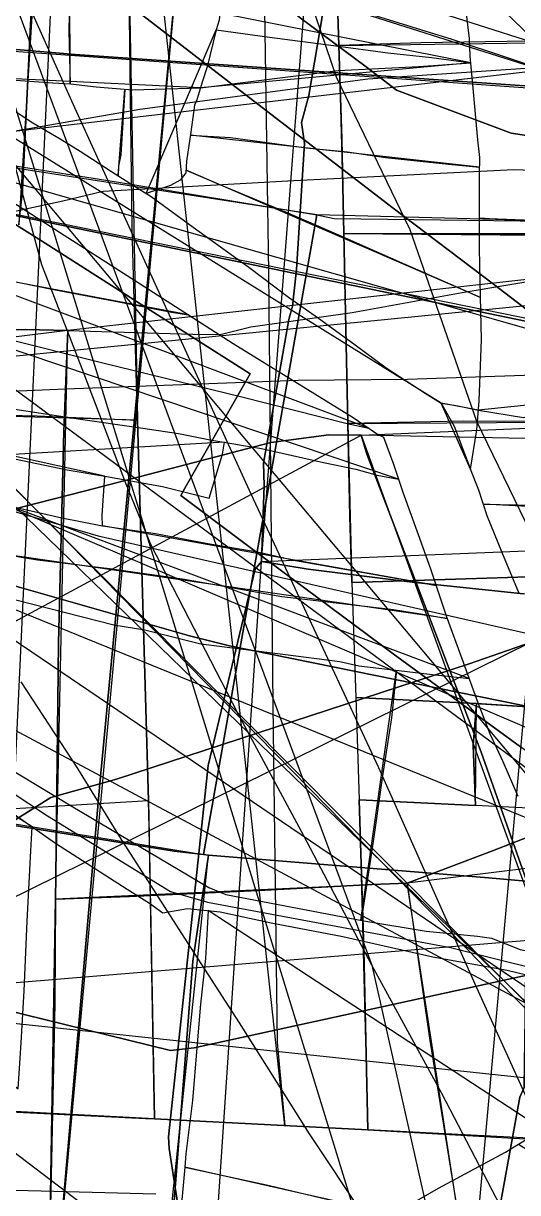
# Model space of a CAD drawing. Extents: x -6790 to 12600, y -1098 to 2171.
# Drawn here: x 516 to 553.1, y 271.3 to 359.2 of the extents above; entities that cross this region are included whole.
import ezdxf

# ---------------------------------------------------------------- set-up
doc = ezdxf.new("R2010")
doc.units = 0

msp = doc.modelspace()

# ---------------------------------------------------------------- linework, layer by layer
for points in [[(106.837, 634.008), (110.305, 95.456), (826.135, 101.618), (106.837, 634.008)], [(79.554, 608.243), (82.482, 284.447), (81.901, 110.821), (776.199, 114.155), (808.139, 114.286), (79.554, 608.243)], [(97.67, 591.945), (792.056, 585.549), (784.52, 85.891), (784.405, 69.632), (97.67, 591.945)], [(313.591, 432.059), (372.227, 412.052), (398.998, 402.78), (436.809, 391.586), (498.667, 373.267), (548.18, 358.001), (560.587, 353.876), (313.591, 432.059)], [(316.302, 407.544), (416.39, 375.807), (479.655, 357.376), (576.346, 329.834), (647.951, 315.328), (667.93, 308.073), (719.94, 267.67), (744.83, 251.933), (814.363, 195.123), (316.302, 407.544)], [(528.28, 371.095), (469.579, 380.96), (397.809, 393.148), (393.588, 275.554), (392.581, 253.354), (404.785, 254.818), (431.238, 258.314), (438.357, 259.439), (460.329, 258.489), (493.758, 257.241), (506.155, 256.819), (510.184, 256.522), (516.397, 256.437), (517.858, 257.87), (521.71, 302.056), (528.28, 371.095)], [(542.161, 288.397), (537.064, 298.125), (532.118, 307.299), (528.43, 314.419), (525.543, 320.018), (523.652, 324.666), (520.39, 333.207), (517.364, 341.039), (515.489, 348.004), (512.59, 358.436), (509.375, 369.624), (506.633, 379.22), (506.271, 380.339), (503.781, 391.89), (542.161, 288.397)], [(590.245, 358.215), (575.029, 358.173), (545.855, 357.71), (539.683, 357.516), (538.681, 389.448), (540.299, 389.316), (558.087, 389.739), (578.299, 389.401), (585.296, 389.427), (588.975, 365.645), (590.245, 358.215)], [(505.755, 384.165), (519.809, 352.853), (525.747, 339.864), (533.083, 323.827), (542.674, 303.248), (549.915, 286.988), (559.347, 266.218), (564.968, 253.896), (571.828, 239.066), (580.752, 219.884), (587.04, 206.006), (589.39, 200.798), (590.679, 196.967), (592.639, 171.621), (594.834, 148.296), (596.285, 124.704), (598.556, 99.463), (599.936, 77.517), (505.755, 384.165)], [(515.633, 344.041), (515.884, 346.163), (516.517, 359.087), (517.376, 373.321), (518.049, 383.027), (515.633, 344.041)], [(459.259, 380.638), (460.49, 377.792), (469.471, 368.511), (470.242, 367.882), (477.755, 351.433), (482.87, 340.902), (487.922, 333.123), (493.961, 325.242), (499.92, 319.044), (502.323, 309.81), (517.773, 299.619), (527.025, 293.946), (529.824, 293.125), (548.083, 289.729), (557.838, 287.298), (555.867, 275.887), (566.197, 272.307), (567.107, 272.136), (459.259, 380.638)], [(528.28, 371.095), (521.71, 302.056), (517.858, 257.87), (528.28, 371.095)], [(408.337, 364.892), (424.268, 362.617), (448.514, 358.853), (490.902, 352.273), (497.534, 351.164), (502.953, 350.429), (523.117, 347.246), (538.045, 344.788), (408.337, 364.892)], [(495.236, 364.651), (492.993, 356.296), (487.604, 344.033), (482.559, 332.647), (481.187, 330.085), (482.492, 330.138), (486.353, 330.295), (498.485, 330.1), (502.242, 330.019), (517.008, 329.697), (524.557, 329.362), (524.147, 343.817), (523.908, 363.668), (511.353, 364.013), (496.703, 364.427), (495.236, 364.651)], [(524.557, 329.362), (524.147, 343.817), (523.908, 363.668), (524.557, 329.362)], [(519.469, 362.147), (519.394, 358.614), (519.494, 354.632), (519.469, 362.147)], [(530.75, 359.94), (530.702, 359.428), (530.472, 358.696), (534.48, 358.143), (539.278, 357.522), (543.384, 356.966), (546.652, 356.61), (549.604, 356.224), (530.75, 359.94)], [(530.472, 358.696), (529.8, 355.906), (529.428, 354.83), (529.013, 353.438), (528.833, 353.026), (528.564, 351.014), (528.237, 348.82), (528.196, 347.945), (527.772, 347.393), (527.032, 346.986), (525.204, 346.398), (530.472, 358.696)], [(590.245, 358.215), (575.029, 358.173), (545.855, 357.71), (539.683, 357.516), (590.245, 358.215)], [(594.407, 343.401), (590.245, 358.215), (575.029, 358.173), (545.855, 357.71), (539.683, 357.516), (539.904, 350.474), (540.057, 343.395), (557.684, 343.229), (594.407, 343.401)], [(635.419, 348.53), (628.919, 349.195), (595.436, 351.422), (559.788, 354.074), (541.081, 355.374), (519.855, 356.837), (515.433, 357.215), (508.591, 357.67), (507.515, 357.64), (635.419, 348.53)], [(540.057, 343.395), (539.904, 350.474), (539.683, 357.516), (540.057, 343.395)], [(529.283, 354.344), (539.639, 355.641), (545.711, 355.933), (549.604, 356.224), (529.283, 354.344)], [(512.725, 355.147), (514.39, 355.151), (515.051, 354.95), (518.177, 354.725), (519.506, 354.632), (521.433, 354.42), (524.172, 354.182), (529.283, 354.344), (512.725, 355.147)], [(469.208, 354.222), (498.343, 348.29), (517.861, 344.205), (548.765, 337.837), (573.816, 332.635), (592.329, 328.887), (603.028, 326.986), (469.208, 354.222)], [(469.208, 354.222), (498.343, 348.29), (517.861, 344.205), (548.765, 337.837), (573.816, 332.635), (592.329, 328.887), (603.028, 326.986), (469.208, 354.222)], [(523.59, 354.233), (523.349, 350.1), (523.302, 349.309), (523.13, 348.461), (523.095, 347.745), (523.59, 354.233)], [(528.531, 350.792), (531.547, 350.593), (537.242, 349.825), (540.33, 349.524), (543.207, 349.108), (547.924, 348.602), (550.268, 348.377), (528.531, 350.792)], [(528.206, 348.154), (530.672, 347.088), (535.739, 344.983), (539.492, 343.367), (544.659, 341.095), (548.901, 339.23), (550.336, 338.587), (528.206, 348.154)], [(550.263, 344.553), (555.66, 344.346), (560.462, 343.942), (564.447, 343.682), (568.347, 343.351), (573.983, 342.821), (575.349, 342.871), (550.263, 344.553)], [(444.033, 344.138), (458.569, 338.218), (484.703, 327.573), (501.236, 320.929), (528.465, 313.15), (531.467, 312.386), (589.315, 300.65), (614.405, 295.56), (617.735, 294.864), (645.481, 285.33), (646.377, 284.764), (655.093, 277.062), (672.766, 261.494), (695.658, 241.679), (721.843, 219.061), (752.527, 192.139), (762.833, 183.109), (780.647, 167.438), (789.694, 159.48), (444.033, 344.138)], [(444.033, 344.138), (475.412, 334.097), (521.588, 320.663), (554.115, 313.277), (590.659, 305.156), (625.691, 296.214), (633.682, 294.357), (660.42, 282.78), (701.413, 263.774), (707.893, 261.312), (743.443, 236.906), (775.495, 215.524), (788.583, 207.403), (817.611, 192.069), (444.033, 344.138)], [(490.523, 344.407), (493.313, 344.052), (494.911, 343.672), (500.527, 342.725), (506.283, 341.587), (510, 340.87), (518.098, 339.217), (523.391, 338.201), (527.106, 337.486), (528.393, 337.273), (490.523, 344.407)], [(519.308, 336.092), (528.719, 335.819), (530.778, 335.81), (533.083, 336.377), (540.695, 337.457), (548.957, 338.948), (559.113, 340.668), (570.651, 342.466), (573.002, 343.134), (581.63, 343.326), (585.403, 343.449), (519.308, 336.092)], [(594.407, 343.401), (557.684, 343.229), (540.057, 343.395), (594.407, 343.401)], [(558.988, 329.245), (549.095, 329.293), (540.366, 329.104), (540.057, 343.395), (557.684, 343.229), (594.407, 343.401), (594.786, 342.051), (599.066, 329.034), (583.871, 329.012), (561.551, 329.233), (558.988, 329.245)], [(509.346, 340.996), (508.477, 336.919), (514.447, 335.543), (521.933, 333.68), (532.295, 331.146), (540.305, 329.109), (541.942, 328.748), (509.346, 340.996)], [(508.477, 336.919), (507.762, 334.258), (510.249, 332.504), (511.533, 331.633), (513.972, 330.598), (515.01, 330.242), (520.274, 329.437), (524.448, 328.844), (527.624, 328.358), (530.152, 327.869), (533.874, 327.219), (538.527, 326.178), (540.977, 325.667), (542.583, 325.221), (544.172, 324.937), (508.477, 336.919)], [(455.054, 328.196), (457.647, 328.738), (464.948, 330.018), (476.092, 331.876), (487.382, 333.843), (497.401, 335.581), (498.407, 335.792), (499.13, 336.258), (506.486, 336.075), (516.111, 336.185), (519.308, 336.092), (455.054, 328.196)], [(519.308, 336.092), (519.012, 328.508), (518.617, 312.627), (518.399, 295.088), (518.388, 293.36), (519.308, 336.092)], [(550.182, 330.105), (553.581, 329.552), (556.57, 330.253), (558.416, 330.653), (561.916, 331.337), (567.859, 332.019), (573.878, 332.539), (577.382, 332.885), (577.719, 332.939), (550.182, 330.105)], [(547.375, 330.644), (548.357, 328.897), (549.019, 327.192), (549.598, 325.67), (547.375, 330.644)], [(547.375, 330.644), (548.501, 330.466), (550.182, 330.105), (547.375, 330.644)], [(502.242, 330.019), (517.008, 329.697), (524.557, 329.362), (502.242, 330.019)], [(502.242, 330.019), (517.008, 329.697), (524.557, 329.362), (525.368, 300.753), (503.983, 299.464), (503.522, 310.142), (502.983, 315.3), (502.242, 330.019)], [(642.125, 323.106), (629.448, 325.115), (616.771, 327.152), (609.556, 328.419), (599.832, 328.784), (595.031, 328.959), (592.498, 312.701), (590.637, 312.331), (586.288, 311.834), (584.17, 311.77), (576.114, 313.038), (565.588, 314.674), (561.014, 315.38), (553.568, 316.295), (545.208, 317.194), (537.393, 318.156), (533.882, 318.726), (642.125, 323.106)], [(558.988, 329.245), (549.095, 329.293), (540.366, 329.104), (558.988, 329.245)], [(559.379, 317.768), (558.988, 329.245), (549.095, 329.293), (540.366, 329.104), (540.516, 322.13), (540.677, 317.162), (559.379, 317.768)], [(540.677, 317.162), (540.516, 322.13), (540.366, 329.104), (540.677, 317.162)], [(541.366, 328.241), (563.974, 329.187), (570.057, 329.269), (572.543, 329.301), (576.845, 329.138), (593.657, 327.47), (601.426, 326.734), (603.028, 326.986), (541.366, 328.241)], [(541.366, 328.241), (563.974, 329.187), (570.057, 329.269), (572.543, 329.301), (576.845, 329.138), (593.657, 327.47), (601.426, 326.734), (603.028, 326.986), (541.366, 328.241)], [(541.366, 328.241), (538.936, 328.267), (534.576, 327.684), (520.643, 324.045), (504.997, 320.055), (492.803, 316.947), (481.239, 313.883), (465.963, 309.8), (462.29, 308.838), (460.303, 308.365), (455.7, 305.875), (445.689, 300.388), (436.719, 295.643), (426.39, 290.166), (423.938, 288.492), (412.029, 277.886), (396.988, 264.108), (383.359, 251.58), (370.417, 239.777), (363.573, 233.654), (361.529, 231.552), (541.366, 328.241)], [(541.366, 328.241), (538.936, 328.267), (534.576, 327.684), (520.643, 324.045), (504.997, 320.055), (492.803, 316.947), (481.239, 313.883), (465.963, 309.8), (462.29, 308.838), (460.303, 308.365), (455.7, 305.875), (445.689, 300.388), (436.719, 295.643), (426.39, 290.166), (423.938, 288.492), (412.029, 277.886), (396.988, 264.108), (383.359, 251.58), (370.417, 239.777), (363.573, 233.654), (361.529, 231.552), (541.366, 328.241)], [(593.932, 183.54), (585.786, 206.827), (576.553, 232.214), (568.567, 254.73), (562.117, 271.882), (558.419, 281.716), (550.388, 304.398), (541.805, 326.799), (541.366, 328.241), (593.932, 183.54)], [(593.932, 183.54), (585.786, 206.827), (576.553, 232.214), (568.567, 254.73), (562.117, 271.882), (558.419, 281.716), (550.388, 304.398), (541.805, 326.799), (541.366, 328.241), (593.932, 183.54)], [(514.811, 326.761), (515.311, 326.448), (519.263, 325.632), (522.106, 325.15), (526.423, 324.363), (529.952, 323.495), (530.945, 326.815), (531.1, 327.703), (514.811, 326.761)], [(514.811, 326.761), (514.896, 322.909), (518.871, 322.013), (521.908, 321.429), (521.885, 322.232), (522.106, 325.15), (514.811, 326.761)], [(514.896, 322.909), (514.412, 318.731), (514.206, 317.219), (514.091, 316.187), (522.76, 313.982), (525.091, 313.598), (529.306, 312.549), (535.474, 311.767), (539.766, 311.224), (541.203, 310.886), (544.205, 310.542), (546.514, 310.277), (549.478, 309.955), (514.896, 322.909)], [(550.564, 323.038), (555.591, 322.948), (559.17, 322.699), (561.898, 322.556), (568.584, 322.215), (574.858, 321.86), (580.633, 321.562), (581.995, 321.384), (550.564, 323.038)], [(529.513, 296.709), (527.313, 296.97), (514.505, 299.01), (499.823, 301.307), (483.165, 303.977), (463.593, 307.198), (448.463, 309.649), (433.242, 312.267), (418.149, 314.757), (400.759, 317.709), (386.899, 320.109), (385.141, 320.366), (384.589, 320.173), (378.904, 321.141), (529.513, 296.709)], [(521.908, 321.429), (525.894, 320.85), (529.842, 320.085), (533.577, 319.457), (536.444, 318.813), (543.247, 317.604), (546.089, 317.107), (546.997, 316.942), (521.908, 321.429)], [(514.477, 319.295), (517.035, 318.87), (522.447, 318.21), (528.074, 317.399), (535.403, 316.095), (538.832, 315.716), (543.795, 315.139), (546.313, 314.722), (547.827, 314.444), (514.477, 319.295)], [(533.882, 318.726), (533.399, 318.153), (531.8, 311.484), (529.865, 303.396), (528.681, 292.299), (526.888, 275.496), (526.928, 274.608), (528.899, 261.94), (529.663, 256.114), (533.882, 318.726)], [(559.379, 317.768), (540.677, 317.162), (540.958, 308.513), (550.043, 308.059), (550.333, 308.045), (557.822, 307.569), (572.398, 306.645), (588.117, 305.562), (600.644, 304.913), (602.312, 311.851), (602.249, 317.949), (559.379, 317.768)], [(554.092, 312.65), (549.485, 311.046), (522.96, 302.371), (518.043, 301.002), (514.334, 298.662), (485.909, 279.396), (484.986, 278.543), (478.948, 260.104), (483.167, 259.356), (528.632, 251.2), (528.845, 251.224), (528.843, 251.245), (530.246, 251.5), (544.078, 253.124), (548.743, 253.656), (550.104, 260.841), (553.3, 278.47), (553.628, 279.192), (554.092, 312.65)], [(484.986, 278.543), (485.909, 279.396), (514.334, 298.662), (518.043, 301.002), (522.96, 302.371), (549.485, 311.046), (554.092, 312.65), (484.986, 278.543)], [(554.092, 312.65), (553.628, 279.192), (553.3, 278.47), (550.104, 260.841), (548.743, 253.656), (554.092, 312.65)], [(544.025, 310.562), (543.648, 306.979), (542.962, 302.619), (542.269, 297.703), (541.437, 292.223), (541.353, 291.776), (544.025, 310.562)], [(549.965, 300.394), (549.799, 304.92), (550.043, 308.059), (540.958, 308.513), (541.207, 300.815), (549.965, 300.394)], [(550.043, 308.059), (549.799, 304.92), (549.965, 300.394), (550.043, 308.059)], [(558.002, 300.007), (549.965, 300.394), (549.799, 304.92), (550.043, 308.059), (550.333, 308.045), (557.822, 307.569), (557.903, 303.176), (558.002, 300.007)], [(550.043, 308.059), (550.333, 308.045), (557.822, 307.569), (550.043, 308.059)], [(503.62, 307.067), (503.5, 299.953), (503.5, 294.517), (503.5, 292.364), (503.556, 286.984), (503.53, 285.237), (507.774, 283), (515.02, 279.53), (515.583, 279.103), (515.792, 282.56), (516.02, 286.471), (516.244, 291.706), (516.532, 296.982), (516.64, 298.792), (503.62, 307.067)], [(503.983, 299.464), (484.481, 298.343), (478.651, 297.589), (469.386, 295.689), (461.782, 294.476), (450.555, 292.357), (447.531, 291.605), (423.562, 282.207), (431.452, 281.808), (515.978, 277.328), (525.145, 276.882), (525.841, 276.846), (525.425, 298.745), (525.368, 300.753), (503.983, 299.464)], [(525.841, 276.846), (525.425, 298.745), (525.368, 300.753), (525.841, 276.846)], [(541.88, 276.019), (541.572, 289.56), (541.207, 300.815), (541.88, 276.019)], [(558.002, 300.007), (549.965, 300.394), (541.207, 300.815), (541.572, 289.56), (541.88, 276.019), (543.188, 275.952), (558.973, 275.053), (580.742, 274.025), (594.306, 273.304), (595.668, 280.649), (595.872, 281.751), (598.263, 296.254), (598.63, 297.391), (561.295, 299.848), (558.002, 300.007)], [(650.628, 298.272), (645.888, 297.762), (627.599, 296.26), (607.326, 294.604), (584.604, 292.716), (580.958, 292.521), (573.324, 291.804), (568.995, 290.942), (549.93, 286.786), (528.802, 282.18), (527.026, 281.98), (514.506, 285.057), (509.035, 286.574), (650.628, 298.272)], [(544.828, 294.568), (551.252, 296.993), (555.308, 298.56), (557.86, 295.924), (561.925, 296.656), (544.828, 294.568)], [(561.925, 296.656), (557.86, 295.924), (555.308, 298.56), (551.252, 296.993), (544.828, 294.568), (546.532, 282.745), (548.875, 268.292), (550.449, 268.265), (560.569, 268.502), (564.048, 268.583), (564.644, 268.612), (563.568, 278.966), (561.925, 296.656)], [(561.925, 296.656), (557.86, 295.924), (555.308, 298.56), (551.252, 296.993), (544.828, 294.568), (546.532, 282.745), (548.875, 268.292), (550.449, 268.265), (560.569, 268.502), (564.048, 268.583), (564.644, 268.612), (563.568, 278.966), (561.925, 296.656)], [(529.896, 296.664), (528.708, 288.706), (526.847, 264.901), (525.416, 253.906), (529.896, 296.664)], [(759.578, 278.118), (737.155, 279.729), (707.275, 281.528), (700.744, 281.92), (690.634, 282.721), (670.063, 284.735), (652.796, 286.652), (624.911, 288.861), (601.485, 290.739), (575.556, 292.772), (550.937, 294.962), (529.896, 296.664), (759.578, 278.118)], [(523.516, 266.731), (517.942, 266.697), (518.337, 285.523), (518.388, 293.36), (523.946, 293.562), (533.646, 294.007), (542.202, 294.451), (544.828, 294.568), (546.532, 282.745), (548.875, 268.292), (547.301, 268.318), (526.984, 266.962), (523.516, 266.731)], [(523.516, 266.731), (517.942, 266.697), (518.337, 285.523), (518.388, 293.36), (523.946, 293.562), (533.646, 294.007), (542.202, 294.451), (544.828, 294.568), (546.532, 282.745), (548.875, 268.292), (547.301, 268.318), (526.984, 266.962), (523.516, 266.731)], [(518.388, 293.36), (523.946, 293.562), (533.646, 294.007), (542.202, 294.451), (544.828, 294.568), (518.388, 293.36)], [(544.828, 294.568), (546.532, 282.745), (548.875, 268.292), (544.828, 294.568)], [(518.388, 293.36), (518.337, 285.523), (517.942, 266.697), (518.388, 293.36)], [(529.856, 292.498), (529.66, 288.905), (529.298, 285.456), (529.023, 282.181), (528.675, 278.221), (528.183, 274.217), (528.114, 273.204), (534.467, 271.828), (539.946, 270.543), (544.701, 269.475), (550.804, 268.124), (554.867, 267.175), (555.34, 267.065), (556.062, 271.062), (556.438, 274.528), (556.565, 275.036), (529.856, 292.498)], [(583.518, 104.936), (584.764, 133.436), (585.762, 164.022), (587.007, 198.502), (587.161, 203.319), (579.87, 217.176), (571.075, 233.863), (565.372, 244.734), (559.448, 255.901), (551.858, 270.275), (547.438, 278.746), (542.161, 288.397), (583.518, 104.936)], [(423.562, 282.207), (431.452, 281.808), (515.978, 277.328), (525.145, 276.882), (525.841, 276.846), (423.562, 282.207)], [(541.88, 276.019), (543.188, 275.952), (558.973, 275.053), (580.742, 274.025), (594.306, 273.304), (541.88, 276.019)], [(528.114, 273.204), (527.81, 269.931), (527.626, 266.836), (527.393, 264.887), (527.125, 261.266), (531.704, 260.539), (537.233, 259.304), (547.681, 257.31), (553.853, 256.053), (554.927, 264.42), (555.34, 267.065), (528.114, 273.204)]]:
    msp.add_lwpolyline(points, close=True)
for points in [[(512.826, 603.156), (521.553, 590.679), (529.053, 580.282), (536.212, 570.021), (540.78, 563.816), (545.519, 557.237), (543.916, 548.885), (542.246, 538.965), (540.507, 527.783), (537.678, 511.965), (534.439, 493.693), (532.053, 479.307), (531.951, 476.614), (532.292, 459.194), (533.291, 439.451), (533.215, 414.421), (533.77, 381.466), (534.03, 365.156), (534.393, 340.483), (534.721, 307.918), (535.058, 282.576), (535.638, 276.341), (496.871, 633.345)], [(609.232, 67.739), (599.127, 614.126), (599.127, 614.126), (563.937, 558.686), (550.88, 538.296), (543.512, 527.466), (533.922, 511.905), (529.782, 506.158), (524.987, 498.379), (518.034, 477.455), (515.721, 472.594), (516.263, 446.923), (515.322, 441.984), (515.841, 436.473), (521.012, 415.377), (523.258, 402.75), (532.121, 376.816), (539.49, 355.173), (545.041, 343.698), (550.032, 329.285), (559.407, 309.975), (564.165, 296.774), (574.194, 279.889), (584.875, 254.888)], [(750.28, 68.681), (377.406, 512.906)], [(506.209, 107.577), (524.743, 504.14), (524.743, 504.14), (524.054, 500.263), (523.514, 497.745), (522.075, 491.824), (519.517, 480.981), (513.814, 456.296)], [(512.25, 381.568), (517.488, 376.678), (523.063, 371.601), (529.172, 365.915), (536.787, 359.594), (541.752, 355.923), (544.029, 354.156), (552.64, 350.921), (562.656, 349.403), (563.34, 349.299), (426.005, 481.357)], [(513.012, 443.678), (521.801, 442.842), (521.569, 441.426), (520.663, 429.839), (519.617, 416.225), (518.931, 409.389), (519.002, 406.998), (519.007, 406.844), (519.235, 406.036), (518.862, 400.837), (518.049, 383.027), (517.376, 373.321), (516.517, 359.087), (515.884, 346.163)], [(515.433, 357.215), (519.855, 356.837), (541.081, 355.374), (559.788, 354.074), (595.436, 351.422), (628.919, 349.195), (635.419, 348.53), (631.821, 351.293), (619.707, 361.431), (609.594, 369.969), (593.526, 383.353), (580.312, 394.421), (567.605, 403.289), (554.118, 412.778), (549.938, 416.203), (545.051, 425.961), (540.292, 435.463), (538.455, 439.024), (524.536, 437.455), (512.329, 436.132)], [(539.364, 365.481), (538.284, 358.776), (537.427, 353.772), (536.893, 351.735), (537.117, 350.146), (536.509, 340.677), (536.203, 337.94), (535.922, 336.914), (534.03, 326.12), (534.071, 324.46), (533.882, 318.726), (542.801, 434.209)], [(515.759, 433.766), (519.65, 433.673), (530.445, 433.33), (531.923, 432.67), (551.277, 430.403), (574.587, 426.85), (596.117, 421.746), (596.117, 421.746), (582.294, 389.664), (571.688, 364.968), (571.018, 363.304), (570.412, 361.812), (567.99, 352.229), (567.479, 350.683), (567.804, 350.399), (564.125, 340.275), (554.092, 312.65), (549.485, 311.046), (522.96, 302.371), (518.043, 301.002), (514.334, 298.662)], [(517.858, 257.87), (521.71, 302.056), (528.28, 371.095), (528.307, 371.378), (534.412, 421.245)], [(514.851, 352.907), (516.672, 351.695), (518.747, 350.511), (520.252, 349.566), (522.608, 348.055), (524.526, 346.834), (525.573, 346.16), (529.004, 343.667), (532.914, 340.865), (535.909, 338.602), (538.159, 337.019), (540.83, 335.106), (543.242, 333.281), (546.192, 331.391), (547.375, 330.644), (423.572, 407.467)], [(290.129, 376.344), (302.178, 378.998), (312.157, 380.59), (323.562, 382.986), (336.786, 385.845), (353.082, 388.022), (366.14, 389.667), (382.648, 391.1), (410.037, 386.907), (431.588, 384.147), (458.552, 380.325), (493.426, 375.176), (519.488, 369.072), (533.979, 366.153), (545.126, 360.685), (559.298, 356.173), (85.187, 301.129)], [(290.129, 376.344), (302.178, 378.998), (312.157, 380.59), (323.562, 382.986), (336.786, 385.845), (353.082, 388.022), (366.14, 389.667), (382.648, 391.1), (410.037, 386.907), (431.588, 384.147), (458.552, 380.325), (493.426, 375.176), (519.488, 369.072), (533.979, 366.153), (545.126, 360.685), (559.298, 356.173), (85.187, 301.129)], [(538.681, 389.448), (539.683, 357.516), (539.904, 350.474), (540.057, 343.395), (540.366, 329.104), (540.516, 322.13), (540.677, 317.162), (540.958, 308.513), (541.207, 300.815), (541.572, 289.56), (541.88, 276.019), (525.841, 276.846), (525.425, 298.745), (525.368, 300.753), (524.557, 329.362), (524.147, 343.817), (523.908, 363.668)], [(631.301, 325.454), (626.452, 324.056), (616.124, 328.001), (610.848, 329.743), (600.794, 332.642), (594.187, 334.483), (593.826, 334.21), (590.84, 336.561), (589.813, 337.321), (583.001, 342.36), (576.07, 347.287), (574.515, 347.598), (563.34, 349.299), (562.656, 349.403), (552.64, 350.921), (544.029, 354.156), (541.752, 355.923), (536.787, 359.594), (529.172, 365.915), (523.063, 371.601), (517.488, 376.678), (512.25, 381.568)], [(510.353, 305.914), (519.57, 300.368), (529.914, 294.226), (531.191, 293.697), (541.561, 291.737), (546.25, 290.948), (550.113, 290.578), (551.17, 290.419), (553.319, 289.569), (555.511, 289.158), (559.198, 288.049), (558.293, 281.192), (557.449, 276.736), (561.938, 275.033), (564.645, 273.999), (461.12, 379.488)], [(517.376, 373.321), (516.517, 359.087), (515.884, 346.163)], [(514.265, 300.457), (518.391, 297.564), (523.768, 294.119), (525.446, 293.061), (526.448, 292.324), (528.319, 292.65), (530.77, 292.407), (534.607, 291.58), (539.994, 290.542), (546.752, 289.017), (552.358, 288.015), (555.259, 287.331), (556.217, 287.008), (555.524, 281.835), (554.86, 276.705), (554.714, 275.497), (557.485, 274.807), (561.687, 273.312), (567.264, 271.309), (569.016, 270.839), (469.158, 367.659)], [(826.941, 364.935), (455.259, 328.239)], [(528.899, 261.94), (526.928, 274.608), (526.888, 275.496), (528.681, 292.299), (529.865, 303.396), (531.8, 311.484), (533.399, 318.153), (533.882, 318.726), (534.071, 324.46), (534.03, 326.12), (535.922, 336.914), (536.203, 337.94), (536.509, 340.677), (537.117, 350.146), (536.893, 351.735), (537.427, 353.772), (538.284, 358.776), (539.364, 365.481)], [(539.364, 365.481), (538.284, 358.776), (537.427, 353.772), (536.893, 351.735), (537.117, 350.146), (536.509, 340.677), (536.203, 337.94), (535.922, 336.914), (534.03, 326.12), (534.071, 324.46), (533.882, 318.726), (537.393, 318.156), (545.208, 317.194), (553.568, 316.295)], [(559.213, 333.546), (551.326, 339.576), (543.777, 345.293), (532.306, 354.12), (520.57, 363.181)], [(520.57, 363.181), (532.306, 354.12), (543.777, 345.293), (551.326, 339.576), (559.213, 333.546), (564.354, 329.519), (570.226, 325.122), (576.323, 320.462), (583.062, 315.288), (587.856, 311.608), (589.292, 310.637), (590.091, 310.839), (595.313, 318.908), (600.825, 327.121), (604.964, 333.802), (604.774, 333.889), (604.647, 334.03), (601.346, 336.675), (594.038, 342.528), (585.518, 349.353), (576.727, 356.151), (568.831, 362.48)], [(553.24, 316.337), (551.958, 319.467), (550.849, 322.176), (550.216, 324.092), (549.598, 325.67), (550.063, 328.645), (550.238, 330.801), (550.409, 335.435), (550.334, 338.655), (550.264, 342.263), (550.264, 344.366), (550.259, 347.806), (550.28, 349.105), (550.152, 350.436), (549.785, 354.313), (549.556, 356.73), (549.509, 358.048), (549.27, 360.107)], [(628.919, 349.195), (595.436, 351.422), (559.788, 354.074), (541.081, 355.374), (519.855, 356.837), (515.433, 357.215)], [(254.699, 80.31), (819.146, 304.829), (819.146, 304.829), (780.67, 313.703), (770.054, 314.818), (736.242, 321.665), (723.927, 323.895), (698.873, 329.681), (669.361, 336.846), (656.626, 339.938), (646.802, 342.207), (638.893, 345.127), (613.733, 349.586), (585.6, 353.142), (568.296, 355.531), (565.058, 355.265), (559.298, 356.173), (541.862, 355), (524.717, 352.717), (509.43, 350.063)], [(254.699, 80.31), (819.146, 304.829), (819.146, 304.829), (780.67, 313.703), (770.054, 314.818), (736.242, 321.665), (723.927, 323.895), (698.873, 329.681), (669.361, 336.846), (656.626, 339.938), (646.802, 342.207), (638.893, 345.127), (613.733, 349.586), (585.6, 353.142), (568.296, 355.531), (565.058, 355.265), (559.298, 356.173), (541.862, 355), (524.717, 352.717), (509.43, 350.063)], [(487.065, 330.334), (519.137, 331.726), (536.62, 332.354), (544.85, 332.436), (563.115, 333.065), (585.493, 333.7), (589.911, 333.967), (593.274, 334.296), (599.426, 334.268), (614.054, 334.569), (632.92, 335.034), (649.189, 335.526), (666.853, 335.881), (683.285, 336.62), (698.953, 337.057), (707.319, 337.44), (712.843, 339.217), (720.088, 340.584), (730.287, 343.346), (740.732, 345.397), (751.149, 348.049), (759.762, 349.908), (774.527, 353.271)], [(542.108, 268.712), (547.176, 271.634), (552.233, 274.344), (553.192, 274.936), (555.067, 276.093), (562.725, 281.375), (571.904, 287.454), (574.352, 289.347), (574.009, 289.687), (574.009, 289.687), (567.494, 294.455), (553.359, 304.801), (543.786, 311.807), (533.426, 319.485), (527.812, 323.699), (528.212, 324.419), (533.03, 332.833), (528.96, 335.427), (517.325, 342.842), (501.695, 352.636)], [(501.695, 352.636), (517.325, 342.842), (528.96, 335.427), (533.03, 332.833), (528.212, 324.419), (527.812, 323.699), (533.426, 319.485), (543.786, 311.807), (553.359, 304.801)], [(502.953, 350.429), (523.117, 347.246), (538.045, 344.788), (539.332, 344.506), (557.331, 344.28), (568.615, 344.283), (593.295, 343.571), (618.449, 343.307), (633.262, 342.676)], [(502.953, 350.429), (523.117, 347.246), (538.045, 344.788), (538.045, 344.788), (529.513, 296.709), (527.313, 296.97), (514.505, 299.01)], [(708.379, 236.213), (711.097, 287.692), (710.892, 294.174), (709.906, 325.333), (663.615, 333.977), (634.716, 338.031), (634.7, 338.032), (632.478, 338.237), (602.698, 343.114), (567.804, 350.399), (564.125, 340.275), (554.092, 312.65), (553.628, 279.192), (553.3, 278.47), (550.104, 260.841)], [(262.907, 80.005), (820.331, 298.275), (820.331, 298.275), (770.993, 307.191), (730.508, 316.033), (695.266, 323.423), (667.476, 329.865), (664.823, 332.328), (654.15, 335.044), (623.644, 342.244), (605.644, 344.834), (581.264, 347.171), (552.843, 348.181), (536.295, 347.36), (521.958, 346.539), (518.948, 345.818), (508.937, 343.668)], [(262.907, 80.005), (820.331, 298.275), (820.331, 298.275), (770.993, 307.191), (730.508, 316.033), (695.266, 323.423), (667.476, 329.865), (664.823, 332.328), (654.15, 335.044), (623.644, 342.244), (605.644, 344.834), (581.264, 347.171), (552.843, 348.181), (536.295, 347.36), (521.958, 346.539), (518.948, 345.818), (508.937, 343.668)], [(498.343, 348.29), (517.861, 344.205), (548.765, 337.837), (573.816, 332.635), (592.329, 328.887), (603.028, 326.986), (604.12, 326.792), (607.496, 325.879), (616.044, 323.59), (621.912, 322.349), (642.826, 317.179), (645.195, 316.638), (669.291, 311.132), (696.509, 304.815), (721.378, 299.101), (753.072, 291.682), (776.777, 286.279)], [(504.997, 320.055), (520.643, 324.045), (534.576, 327.684), (538.936, 328.267), (541.366, 328.241), (563.974, 329.187), (570.057, 329.269), (572.543, 329.301), (576.845, 329.138), (593.657, 327.47), (601.426, 326.734), (603.028, 326.986), (592.329, 328.887), (573.816, 332.635), (548.765, 337.837), (517.861, 344.205), (498.343, 348.29)], [(498.343, 348.29), (517.861, 344.205), (548.765, 337.837), (573.816, 332.635), (592.329, 328.887), (603.028, 326.986), (604.12, 326.792), (607.496, 325.879), (616.044, 323.59), (621.912, 322.349), (642.826, 317.179), (645.195, 316.638), (669.291, 311.132), (696.509, 304.815), (721.378, 299.101), (753.072, 291.682), (776.777, 286.279)], [(504.997, 320.055), (520.643, 324.045), (534.576, 327.684), (538.936, 328.267), (541.366, 328.241), (563.974, 329.187), (570.057, 329.269), (572.543, 329.301), (576.845, 329.138), (593.657, 327.47), (601.426, 326.734), (603.028, 326.986), (592.329, 328.887), (573.816, 332.635), (548.765, 337.837), (517.861, 344.205), (498.343, 348.29)], [(512.694, 347.335), (518.699, 343.501), (524.75, 339.603), (531.749, 335.126), (537.893, 331.342), (540.777, 329.566), (542.512, 328.347), (543.037, 328.072), (543.797, 326.049), (544.501, 323.958), (545.667, 320.759), (546.589, 318.182), (547.752, 314.645), (548.949, 311.447), (550.007, 308.463), (551.04, 305.781), (551.557, 304.732), (552.028, 303.712), (553.16, 301.097)], [(551.858, 270.275), (547.438, 278.746), (542.161, 288.397), (537.064, 298.125), (532.118, 307.299), (528.43, 314.419), (525.543, 320.018), (523.652, 324.666), (520.39, 333.207), (517.364, 341.039), (515.489, 348.004)], [(551.858, 270.275), (547.438, 278.746), (542.161, 288.397), (537.064, 298.125), (532.118, 307.299), (528.43, 314.419), (525.543, 320.018), (523.652, 324.666), (520.39, 333.207), (517.364, 341.039), (515.489, 348.004)], [(652.796, 286.652), (624.911, 288.861), (601.485, 290.739), (575.556, 292.772), (550.937, 294.962), (529.896, 296.664), (529.513, 296.709), (538.045, 344.788), (539.332, 344.506), (557.331, 344.28), (568.615, 344.283), (593.295, 343.571), (618.449, 343.307), (633.262, 342.676)], [(774.122, 338.625), (538.045, 344.788), (538.045, 344.788), (539.332, 344.506), (557.331, 344.28), (568.615, 344.283), (593.295, 343.571), (618.449, 343.307), (633.262, 342.676)], [(555.308, 298.56), (551.252, 296.993), (544.828, 294.568), (542.202, 294.451), (533.646, 294.007), (523.946, 293.562), (518.388, 293.36), (518.399, 295.088), (518.617, 312.627), (519.012, 328.508), (519.308, 336.092), (528.719, 335.819), (530.778, 335.81), (533.083, 336.377), (540.695, 337.457), (548.957, 338.948), (559.113, 340.668)], [(555.308, 298.56), (551.252, 296.993), (544.828, 294.568), (542.202, 294.451), (533.646, 294.007), (523.946, 293.562), (518.388, 293.36), (518.399, 295.088), (518.617, 312.627), (519.012, 328.508), (519.308, 336.092), (528.719, 335.819), (530.778, 335.81), (533.083, 336.377), (540.695, 337.457), (548.957, 338.948), (559.113, 340.668)], [(517.942, 266.697), (518.337, 285.523), (518.388, 293.36), (518.399, 295.088), (518.617, 312.627), (519.012, 328.508), (519.308, 336.092), (516.111, 336.185), (506.486, 336.075)], [(517.942, 266.697), (518.337, 285.523), (518.388, 293.36), (518.399, 295.088), (518.617, 312.627), (519.012, 328.508), (519.308, 336.092), (516.111, 336.185), (506.486, 336.075)], [(811.441, 252.44), (77.961, 330.604)], [(629.448, 325.115), (616.771, 327.152), (609.556, 328.419), (599.832, 328.784), (595.031, 328.959), (592.498, 312.701), (590.637, 312.331), (586.288, 311.834), (584.17, 311.77), (576.114, 313.038), (565.588, 314.674), (561.014, 315.38), (553.568, 316.295), (545.208, 317.194), (537.393, 318.156), (533.882, 318.726), (533.399, 318.153), (531.8, 311.484), (529.865, 303.396), (528.681, 292.299), (526.888, 275.496), (526.928, 274.608), (528.899, 261.94)], [(568.567, 254.73), (562.117, 271.882), (558.419, 281.716), (550.388, 304.398), (541.805, 326.799), (541.366, 328.241), (563.974, 329.187), (570.057, 329.269), (572.543, 329.301), (576.845, 329.138), (593.657, 327.47), (601.426, 326.734), (603.028, 326.986), (604.12, 326.792), (607.496, 325.879), (616.044, 323.59), (621.912, 322.349), (642.826, 317.179), (645.195, 316.638), (641.071, 215.986)], [(568.567, 254.73), (562.117, 271.882), (558.419, 281.716), (550.388, 304.398), (541.805, 326.799), (541.366, 328.241), (563.974, 329.187), (570.057, 329.269), (572.543, 329.301), (576.845, 329.138), (593.657, 327.47), (601.426, 326.734), (603.028, 326.986), (604.12, 326.792), (607.496, 325.879), (616.044, 323.59), (621.912, 322.349), (642.826, 317.179), (645.195, 316.638), (641.071, 215.986)], [(396.988, 264.108), (412.029, 277.886), (423.938, 288.492), (426.39, 290.166), (436.719, 295.643), (445.689, 300.388), (455.7, 305.875), (460.303, 308.365), (462.29, 308.838), (465.963, 309.8), (481.239, 313.883), (492.803, 316.947), (504.997, 320.055), (520.643, 324.045), (534.576, 327.684), (538.936, 328.267), (541.366, 328.241), (541.805, 326.799), (550.388, 304.398), (558.419, 281.716), (562.117, 271.882), (568.567, 254.73)], [(396.988, 264.108), (412.029, 277.886), (423.938, 288.492), (426.39, 290.166), (436.719, 295.643), (445.689, 300.388), (455.7, 305.875), (460.303, 308.365), (462.29, 308.838), (465.963, 309.8), (481.239, 313.883), (492.803, 316.947), (504.997, 320.055), (520.643, 324.045), (534.576, 327.684), (538.936, 328.267), (541.366, 328.241), (541.805, 326.799), (550.388, 304.398), (558.419, 281.716), (562.117, 271.882), (568.567, 254.73)], [(672.766, 261.494), (655.093, 277.062), (646.377, 284.764), (645.481, 285.33), (617.735, 294.864), (614.405, 295.56), (589.315, 300.65), (531.467, 312.386), (528.465, 313.15), (501.236, 320.929)], [(515.772, 309.681), (520.045, 303.191), (523.186, 298.054), (528.039, 290.492), (532.193, 284.061), (537.463, 275.709), (541.602, 269.501)], [(515.772, 309.681), (520.045, 303.191), (523.186, 298.054), (528.039, 290.492), (532.193, 284.061), (537.463, 275.709), (541.602, 269.501)], [(270.619, 300.999), (301.168, 294.212), (305.41, 293.254), (316.016, 290.857), (327.848, 288.082), (331.928, 287.125), (333.496, 286.789), (338.46, 286.583), (358.657, 285.493), (423.562, 282.207), (431.452, 281.808), (515.978, 277.328), (525.145, 276.882), (525.841, 276.846), (541.88, 276.019), (543.188, 275.952), (558.973, 275.053), (580.742, 274.025), (594.306, 273.304), (622.07, 271.83), (627.48, 271.543), (629.175, 271.453), (643.36, 270.593)], [(514.505, 299.01), (527.313, 296.97), (529.513, 296.709), (529.896, 296.664), (528.708, 288.706), (526.847, 264.901)], [(507.451, 269.023), (509.035, 286.574), (509.035, 286.574), (514.506, 285.057), (527.026, 281.98), (528.802, 282.18), (549.93, 286.786), (568.995, 290.942), (573.324, 291.804), (580.958, 292.521), (584.604, 292.716), (607.326, 294.604), (627.599, 296.26), (645.888, 297.762), (650.628, 298.272), (652.556, 293.62), (654.409, 277.802), (654.947, 272.656), (656.687, 268.367)], [(514.506, 285.057), (527.026, 281.98), (528.802, 282.18), (549.93, 286.786), (568.995, 290.942), (573.324, 291.804), (580.958, 292.521), (584.604, 292.716), (607.326, 294.604), (627.599, 296.26)], [(526.847, 264.901), (528.708, 288.706), (529.896, 296.664), (550.937, 294.962), (575.556, 292.772), (601.485, 290.739), (624.911, 288.861), (652.796, 286.652), (670.063, 284.735), (690.634, 282.721), (700.744, 281.92), (707.275, 281.528), (737.155, 279.729), (759.578, 278.118), (753.243, 257.697)], [(270.819, 291.933), (304.203, 283.34), (321.737, 279.508), (341.129, 276.257), (349.142, 276.024), (357.038, 275.27), (367.082, 275.037), (396.054, 273.063), (427.987, 273.296), (473.041, 273.179), (486.569, 272.25), (525.934, 271.205)], [(542.108, 268.712), (547.176, 271.634), (552.233, 274.344), (553.192, 274.936), (553.192, 274.936), (554.122, 274.362), (562.343, 269.976)]]:
    msp.add_lwpolyline(points)

doc.saveas('drawing.dxf')
